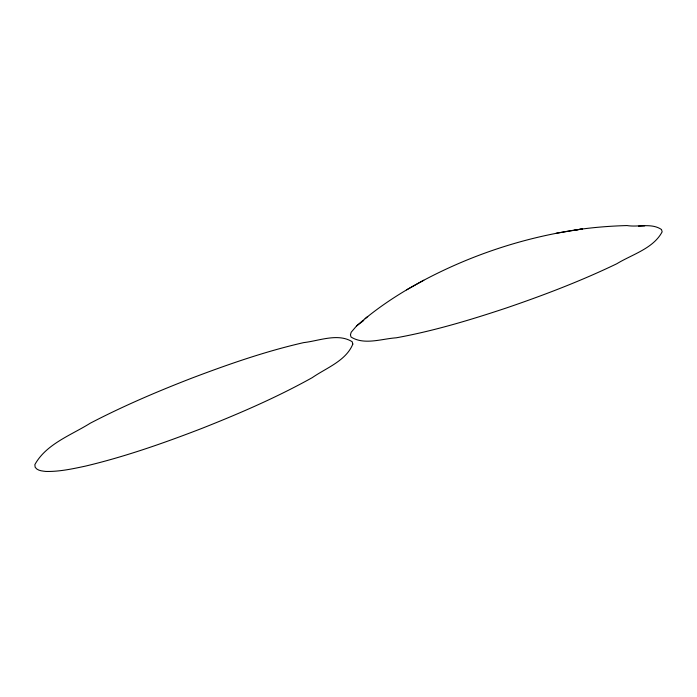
<?xml version="1.0" encoding="UTF-8"?>
<svg xmlns="http://www.w3.org/2000/svg" width="697" height="697" viewBox="0 0 697 697"><rect width="100%" height="100%" fill="white"/><g stroke="black" fill="none" stroke-linecap="round" stroke-linejoin="round"><path stroke-width="1.05" d="M356.62 325.9L351.183 332.251L350.443 334.848L351.053 337.026C364.252 345.346 381.729 338.794 396.21 337.81C433.656 331.023 470.179 320.001 506.24 308.013C543.826 295.18 581.019 280.987 616.819 263.745C632.162 254.379 653.307 248.559 662.15 231.822L661.479 229.522C651.634 222.709 638.121 227.44 627.056 225.558C605.728 226.159 584.443 228.102 563.455 231.97C514.787 240.657 467.469 257.071 423.802 280.238L421.938 281.248C398.649 293.733 376.424 308.362 356.62 325.9L363.773 320.472M365.15 318.695L367.711 316.516M406.586 289.839L423.802 280.238M574.816 230.184L582.561 228.912L556.032 233.286M638.548 226.15L644.673 225.854M352.83 344.074C346.052 360.872 326.257 367.911 312.265 377.635C276.796 397.377 239.454 413.521 201.747 428.446C163.682 443.126 125.059 456.701 85.313 466.145C72.331 468.907 59.175 471.764 45.828 471.442C42.055 470.963 37.472 470.789 35.164 467.269L34.85 464.646C46.176 443.963 71.12 435.207 90.253 423.21C123.116 406.09 157.243 391.522 191.788 378.14C228.398 364.261 265.513 351.314 303.735 342.602C319.165 340.859 337.888 332.844 352.159 341.696L352.83 344.074"/></g></svg>
